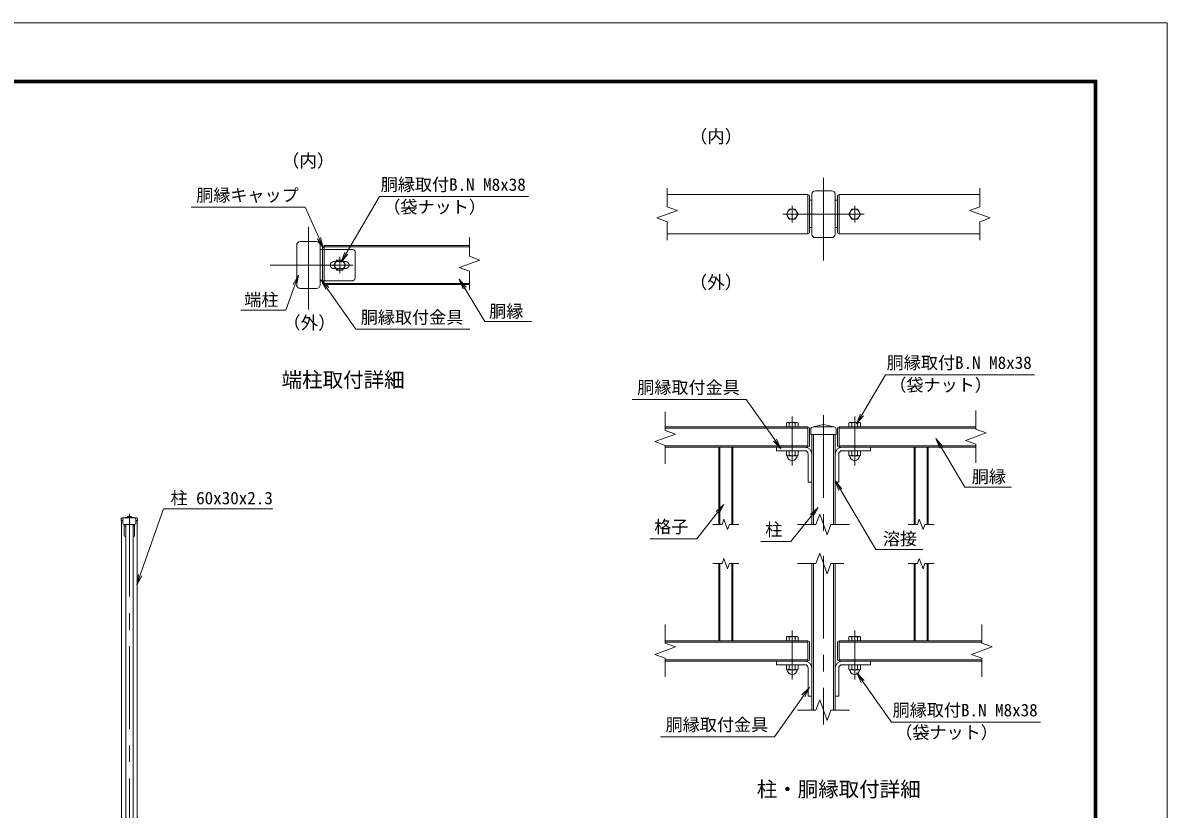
# Model space of a CAD drawing. Units: millimetres, scale not verified. Extents: x -4200 to 4200, y -2970 to 2970.
# Drawn here: x -192 to 4200, y -50 to 2970 of the extents above; entities that cross this region are included whole.
import ezdxf
from ezdxf.enums import TextEntityAlignment as Align

# ---------------------------------------------------------------- set-up
doc = ezdxf.new("R2010")
doc.units = ezdxf.units.MM
doc.header["$LTSCALE"] = 10
doc.linetypes.add('USER1', pattern=[50.8, 31.75, -6.35, 6.35, -6.35])
doc.linetypes.add('USER2', pattern=[0.375, 0.25, -0.125])
for name, color, linetype, lineweight in [('0-3_D-BMK', 2, 'USER1', 13), ('0-4_D-STR1', 1, 'Continuous', 18), ('0-5_D-TTL-TXT', 7, 'Continuous', 18), ('0-6_D-STR-DIM', 7, 'Continuous', 13), ('0-7_0', 7, 'Continuous', 18), ('0-9_D-STR3', 3, 'Continuous', 13), ('0-A_D-STR-TXT', 7, 'Continuous', 13), ('0-B_D-TTL', 7, 'Continuous', 18)]:
    doc.layers.add(name, color=color, linetype=linetype, lineweight=lineweight)
doc.styles.add('ＭＳ ゴシック', font='')
doc.styles.get('ＭＳ ゴシック').set_extended_font_data('MS Gothic')

# ---------------------------------------------------------------- blocks, each defined once
blk = doc.blocks.new('_Open')
at = {"layer": '0-7_0'}
blk.add_line((-10, 1.667), (0, 0), dxfattribs=at)
blk.add_lwpolyline([(-10, -1.667), (0, 0), (-10, 0)], dxfattribs=at)

msp = doc.modelspace()

# ---------------------------------------------------------------- linework, layer by layer
at = {"layer": '0-3_D-BMK'}
for p, q in [((2881.16, 2057.21), (2881.16, 2413.56)), ((2761.16, 2203.74), (2761.16, 2267.03)), ((3001.16, 2203.74), (3001.16, 2267.03)), ((904.31, 1869.09), (904.31, 2210.8)), ((3036.83, 2235.38), (2725.48, 2235.38)), ((1024.31, 2008.3), (1024.31, 2071.59)), ((1075.16, 2039.95), (733.45, 2039.95)), ((2761.16, 1458.74), (2761.16, 1270.63)), ((2881.16, 1463.68), (2881.16, 1013.68)), ((3001.16, 1458.74), (3001.16, 1270.63)), ((217.31, 1084.1), (217.31, -715.9)), ((2881.16, 923.68), (2881.16, 274.95)), ((2761.16, 636.74), (2761.16, 448.63)), ((3001.16, 636.74), (3001.16, 448.63))]:
    msp.add_line(p, q, dxfattribs=at)
at = {"layer": '0-4_D-STR1'}
for p, q in [((2281.16, 2310.38), (2821.16, 2310.38)), ((2821.16, 2160.38), (2821.16, 2310.38)), ((2822.66, 2309.63), (2821.16, 2309.63)), ((2827.16, 2305.13), (2827.16, 2165.63)), ((2827.16, 2289.17), (2836.16, 2289.17)), ((2836.16, 2311.58), (2836.16, 2159.18)), ((2849.96, 2325.38), (2912.36, 2325.38)), ((2926.16, 2159.18), (2926.16, 2311.58)), ((2935.16, 2289.17), (2926.16, 2289.17)), ((2935.16, 2305.13), (2935.16, 2165.63)), ((2939.66, 2309.63), (2941.16, 2309.63)), ((3481.16, 2310.38), (2941.16, 2310.38)), ((2941.16, 2160.38), (2941.16, 2310.38)), ((2281.16, 2160.38), (2821.16, 2160.38)), ((2822.66, 2161.13), (2821.16, 2161.13)), ((2827.16, 2184.17), (2836.16, 2184.17)), ((2935.16, 2184.17), (2926.16, 2184.17)), ((2939.66, 2161.13), (2941.16, 2161.13)), ((3481.16, 2160.38), (2941.16, 2160.38)), ((859.31, 2116.15), (859.31, 1963.75)), ((873.11, 2129.95), (935.51, 2129.95)), ((949.31, 1963.75), (949.31, 2116.15)), ((958.31, 2109.7), (958.31, 1970.2)), ((962.81, 2114.2), (964.31, 2114.2)), ((964.31, 2114.95), (1522.31, 2114.95)), ((2849.96, 2145.38), (2912.36, 2145.38)), ((958.31, 2099.95), (949.31, 2099.95)), ((958.31, 1979.95), (949.31, 1979.95)), ((873.11, 1949.95), (935.51, 1949.95)), ((962.81, 1965.7), (964.31, 1965.7)), ((2821.16, 1418.68), (2273.66, 1418.68)), ((2821.16, 1418.68), (2821.16, 1340.68)), ((2822.66, 1417.93), (2821.16, 1417.93)), ((2827.16, 1345.93), (2827.16, 1413.43)), ((2832.41, 1409.68), (2832.41, 1388.68)), ((2881.16, 1427.68), (2841.41, 1418.68)), ((2841.41, 1418.68), (2920.91, 1418.68)), ((2881.16, 1427.68), (2920.91, 1418.68)), ((2929.91, 1409.68), (2929.91, 1388.68)), ((2935.16, 1345.93), (2935.16, 1413.43)), ((2939.66, 1417.93), (2941.16, 1417.93)), ((2941.16, 1418.68), (3466.16, 1418.68)), ((2941.16, 1418.68), (2941.16, 1340.68)), ((2832.41, 1388.68), (2929.91, 1388.68)), ((2836.16, 1388.68), (2836.16, 1043.68)), ((2926.16, 1043.68), (2926.16, 1388.68)), ((2821.16, 1340.68), (2273.66, 1340.68)), ((2479.16, 1340.68), (2479.16, 1043.68)), ((2533.16, 1340.68), (2533.16, 1043.68)), ((2701.16, 1340.68), (2701.16, 1327.18)), ((2701.16, 1340.68), (2809.16, 1340.68)), ((2701.16, 1327.18), (2809.16, 1327.18)), ((2822.66, 1341.43), (2821.16, 1341.43)), ((2939.66, 1341.43), (2941.16, 1341.43)), ((2941.16, 1340.68), (3466.16, 1340.68)), ((3061.16, 1340.68), (2953.16, 1340.68)), ((3061.16, 1327.18), (2953.16, 1327.18)), ((3061.16, 1340.68), (3061.16, 1327.18)), ((3229.16, 1340.68), (3229.16, 1043.68)), ((3283.16, 1340.68), (3283.16, 1043.68)), ((2822.66, 1313.68), (2822.66, 1205.68)), ((2939.66, 1313.68), (2939.66, 1205.68)), ((2822.66, 1205.68), (2836.16, 1205.68)), ((2939.66, 1205.68), (2926.16, 1205.68)), ((186.06, 1066.1), (186.06, 1059.1)), ((186.06, 1059.1), (192.31, 1059.1)), ((187.31, 1059.1), (187.31, -700.9)), ((209.81, 1071.3), (189.06, 1069.1)), ((189.06, 1069.1), (209.81, 1069.1)), ((192.31, 1064.5), (192.31, 1047.7)), ((196.91, 1069.1), (237.71, 1069.1)), ((224.81, 1071.3), (245.56, 1069.1)), ((224.81, 1069.1), (245.56, 1069.1)), ((242.31, 1064.5), (242.31, 1047.7)), ((242.31, 1059.1), (248.56, 1059.1)), ((247.31, -700.9), (247.31, 1059.1)), ((248.56, 1066.1), (248.56, 1059.1)), ((196.91, 1043.1), (237.71, 1043.1)), ((197.31, 1043.1), (197.31, 1002.1)), ((197.31, 1038.6), (203.31, 1038.6)), ((203.31, 1043.1), (203.31, -304.9)), ((231.31, 1043.1), (231.31, -304.9)), ((231.31, 1038.6), (237.31, 1038.6)), ((201.31, 998.1), (203.31, 998.1)), ((231.31, 998.1), (233.31, 998.1)), ((2479.16, 893.68), (2479.16, 596.68)), ((2533.16, 893.68), (2533.16, 596.68)), ((2836.16, 893.68), (2836.16, 330.22)), ((2926.16, 330.22), (2926.16, 893.68)), ((3229.16, 893.68), (3229.16, 596.68)), ((3283.16, 893.68), (3283.16, 596.68)), ((2821.16, 596.68), (2273.66, 596.68)), ((2821.16, 596.68), (2821.16, 518.68)), ((2822.66, 595.93), (2821.16, 595.93)), ((2827.16, 523.93), (2827.16, 591.43)), ((2935.16, 523.93), (2935.16, 591.43)), ((2939.66, 595.93), (2941.16, 595.93)), ((2941.16, 596.68), (2941.16, 518.68)), ((2941.16, 596.68), (3488.66, 596.68)), ((2821.16, 518.68), (2273.66, 518.68)), ((2701.16, 518.68), (2701.16, 505.18)), ((2701.16, 518.68), (2809.16, 518.68)), ((2701.16, 505.18), (2809.16, 505.18)), ((2822.66, 519.43), (2821.16, 519.43)), ((2822.66, 491.68), (2822.66, 383.68)), ((2939.66, 519.43), (2941.16, 519.43)), ((2939.66, 491.68), (2939.66, 383.68)), ((2941.16, 518.68), (3488.66, 518.68)), ((3061.16, 518.68), (2953.16, 518.68)), ((3061.16, 505.18), (2953.16, 505.18)), ((3061.16, 518.68), (3061.16, 505.18)), ((2822.66, 383.68), (2836.16, 383.68)), ((2939.66, 383.68), (2926.16, 383.68))]:
    msp.add_line(p, q, dxfattribs=at)
at = {"layer": '0-4_D-STR1', "linetype": 'USER2'}
for p, q in [((964.31, 2110.15), (1522.31, 2110.15)), ((1072.31, 2099.95), (958.31, 2099.95)), ((1084.31, 1991.95), (1084.31, 2087.95)), ((1046.81, 2053.45), (1001.81, 2053.45)), ((1046.81, 2026.45), (1001.81, 2026.45)), ((1072.31, 1979.95), (958.31, 1979.95)), ((964.31, 1969.75), (1522.31, 1969.75)), ((2821.16, 1413.88), (2273.66, 1413.88)), ((2941.16, 1413.88), (3466.16, 1413.88)), ((2843.06, 1388.68), (2843.06, 1043.68)), ((2919.26, 1043.68), (2919.26, 1388.68)), ((2821.16, 1345.48), (2273.66, 1345.48)), ((2482.76, 1340.68), (2482.76, 1043.68)), ((2529.56, 1340.68), (2529.56, 1043.68)), ((2941.16, 1345.48), (3466.16, 1345.48)), ((3232.76, 1340.68), (3232.76, 1043.68)), ((3279.56, 1340.68), (3279.56, 1043.68)), ((2482.76, 893.68), (2482.76, 596.68)), ((2529.56, 893.68), (2529.56, 596.68)), ((2843.06, 893.68), (2843.06, 330.22)), ((2919.26, 330.22), (2919.26, 893.68)), ((3232.76, 893.68), (3232.76, 596.68)), ((3279.56, 893.68), (3279.56, 596.68)), ((2821.16, 591.88), (2273.66, 591.88)), ((2941.16, 591.88), (3488.66, 591.88)), ((2821.16, 523.48), (2273.66, 523.48)), ((2941.16, 523.48), (3488.66, 523.48))]:
    msp.add_line(p, q, dxfattribs=at)
at = {"layer": '0-4_D-STR1'}
for points in [[(964.31, 2114.95), (964.31, 1964.95), (1522.31, 1964.95)], [(197.31, 1043.1), (237.31, 1043.1), (237.31, 1002.1)]]:
    msp.add_lwpolyline(points, dxfattribs=at)
for centre, radius, start, end in [((2822.66, 2305.13), 4.5, 359.99996, 89.99996), ((2849.96, 2311.58), 13.8, 90.00002, 179.99999), ((2912.36, 2311.58), 13.8, 0, 90.00002), ((2939.66, 2305.13), 4.5, 90.00004, 180.00004), ((2822.66, 2165.63), 4.5, 269.99996, 359.99996), ((2849.96, 2159.18), 13.8, 179.99999, 270.00002), ((2912.36, 2159.18), 13.8, 270.00002, 0), ((2939.66, 2165.63), 4.5, 180.00004, 270.00004), ((873.11, 2116.15), 13.8, 90.00002, 179.99999), ((935.51, 2116.15), 13.8, 0, 90.00002), ((962.81, 2109.7), 4.5, 90.00004, 180.00004), ((873.11, 1963.75), 13.8, 179.99999, 270.00002), ((935.51, 1963.75), 13.8, 270.00002, 0), ((962.81, 1970.2), 4.5, 180.00004, 270.00004), ((2822.66, 1413.43), 4.5, 0, 90), ((2841.41, 1409.68), 9, 90, 180), ((2920.91, 1409.68), 9, 0, 90), ((2939.66, 1413.43), 4.5, 90, 180), ((2809.16, 1313.68), 27, 0, 90), ((2809.16, 1313.68), 13.5, 0, 90), ((2822.66, 1345.93), 4.5, 270, 0), ((2953.16, 1313.68), 27, 90, 180), ((2939.66, 1345.93), 4.5, 180, 270), ((2953.16, 1313.68), 13.5, 90, 180), ((189.06, 1066.1), 3, 90, 180), ((196.91, 1064.5), 4.6, 90, 180), ((237.71, 1064.5), 4.6, 0, 90), ((245.56, 1066.1), 3, 0, 90), ((196.91, 1047.7), 4.6, 180, 270), ((237.71, 1047.7), 4.6, 270, 0), ((201.31, 1002.1), 4, 180, 270), ((233.31, 1002.1), 4, 270, 0), ((2822.66, 591.43), 4.5, 0, 90), ((2939.66, 591.43), 4.5, 90, 180), ((2809.16, 491.68), 27, 0, 90), ((2809.16, 491.68), 13.5, 0, 90), ((2822.66, 523.93), 4.5, 270, 0), ((2953.16, 491.68), 27, 90, 180), ((2939.66, 523.93), 4.5, 180, 270), ((2953.16, 491.68), 13.5, 90, 180)]:
    msp.add_arc(centre, radius, start, end, dxfattribs=at)
at = {"layer": '0-4_D-STR1', "linetype": 'USER2'}
for centre, radius, start, end in [((1072.31, 2087.95), 12, 359.99999, 90), ((1001.81, 2039.95), 13.5, 90, 270), ((1046.81, 2039.95), 13.5, 270, 90), ((1072.31, 1991.95), 12, 270, 359.99999)]:
    msp.add_arc(centre, radius, start, end, dxfattribs=at)
at = {"layer": '0-6_D-STR-DIM'}
for p, q in [((2281.16, 2335.67), (2281.16, 2264.24)), ((3481.16, 2335.67), (3481.16, 2264.24)), ((2241.51, 2220.95), (2320.8, 2249.81)), ((2320.8, 2249.81), (2281.16, 2264.24)), ((3441.51, 2249.81), (3481.16, 2264.24)), ((3520.8, 2220.95), (3441.51, 2249.81)), ((2281.16, 2206.53), (2241.51, 2220.95)), ((2281.16, 2206.53), (2281.16, 2135.1)), ((3481.16, 2206.53), (3520.8, 2220.95)), ((3481.16, 2206.53), (3481.16, 2135.1)), ((1522.31, 2073.88), (1522.31, 2145.31)), ((1522.31, 2073.88), (1561.95, 2059.45)), ((1561.95, 2059.45), (1482.66, 2030.59)), ((1482.66, 2030.59), (1522.31, 2016.16)), ((1522.31, 1944.74), (1522.31, 2016.16)), ((2273.66, 1476.67), (2273.66, 1405.24)), ((3466.16, 1481.47), (3466.16, 1410.04)), ((3505.8, 1395.61), (3466.16, 1410.04)), ((2234.01, 1361.95), (2313.3, 1390.81)), ((2273.66, 1347.52), (2234.01, 1361.95)), ((2313.3, 1390.81), (2273.66, 1405.24)), ((3426.51, 1366.75), (3505.8, 1395.61)), ((3466.16, 1352.32), (3426.51, 1366.75)), ((2273.66, 1347.52), (2273.66, 1276.1)), ((3466.16, 1352.32), (3466.16, 1280.9)), ((2498.94, 1063.5), (2491.73, 1043.68)), ((2513.37, 1023.86), (2498.94, 1063.5)), ((2866.73, 1083.32), (2852.3, 1043.68)), ((2866.73, 1083.32), (2852.3, 1043.68)), ((2895.59, 1004.04), (2866.73, 1083.32)), ((2895.59, 1004.04), (2866.73, 1083.32)), ((3248.94, 1063.5), (3241.73, 1043.68)), ((3263.37, 1023.86), (3248.94, 1063.5)), ((2456.01, 1043.68), (2491.73, 1043.68)), ((2520.59, 1043.68), (2513.37, 1023.86)), ((2520.59, 1043.68), (2556.3, 1043.68)), ((2780.87, 1043.68), (2852.3, 1043.68)), ((2910.01, 1043.68), (2895.59, 1004.04)), ((2910.01, 1043.68), (2895.59, 1004.04)), ((2910.01, 1043.68), (2981.44, 1043.68)), ((3206.01, 1043.68), (3241.73, 1043.68)), ((3270.59, 1043.68), (3263.37, 1023.86)), ((3270.59, 1043.68), (3306.3, 1043.68)), ((2866.73, 933.32), (2852.3, 893.68)), ((2895.59, 854.04), (2866.73, 933.32)), ((2456.01, 893.68), (2491.73, 893.68)), ((2498.94, 913.5), (2491.73, 893.68)), ((2513.37, 873.86), (2498.94, 913.5)), ((2520.59, 893.68), (2513.37, 873.86)), ((2520.59, 893.68), (2556.3, 893.68)), ((2780.87, 893.68), (2852.3, 893.68)), ((2910.01, 893.68), (2895.59, 854.04)), ((2910.01, 893.68), (2958.94, 893.68)), ((3206.01, 893.68), (3241.73, 893.68)), ((3248.94, 913.5), (3241.73, 893.68)), ((3263.37, 873.86), (3248.94, 913.5)), ((3270.59, 893.68), (3263.37, 873.86)), ((3270.59, 893.68), (3306.3, 893.68)), ((2273.66, 659.47), (2273.66, 588.04)), ((3488.66, 659.47), (3488.66, 588.04)), ((2234.01, 544.75), (2313.3, 573.61)), ((2313.3, 573.61), (2273.66, 588.04)), ((3449.01, 544.75), (3528.3, 573.61)), ((3528.3, 573.61), (3488.66, 588.04)), ((2273.66, 530.32), (2234.01, 544.75)), ((2273.66, 530.32), (2273.66, 458.9)), ((3488.66, 530.32), (3449.01, 544.75)), ((3488.66, 530.32), (3488.66, 458.9)), ((2866.73, 369.86), (2852.3, 330.22)), ((2895.59, 290.57), (2866.73, 369.86)), ((2780.87, 330.22), (2852.3, 330.22)), ((2910.01, 330.22), (2895.59, 290.57)), ((2910.01, 330.22), (2981.44, 330.22))]:
    msp.add_line(p, q, dxfattribs=at)
at = {"layer": '0-9_D-STR3'}
for p, q in [((2738.66, 2235.41), (2749.88, 2254.85)), ((3023.66, 2235.41), (3012.43, 2254.85)), ((2772.43, 2215.91), (2783.66, 2235.35)), ((2989.88, 2215.91), (2978.66, 2235.35)), ((1013.03, 2020.47), (1001.81, 2039.92)), ((1046.81, 2039.97), (1035.58, 2059.42)), ((2738.66, 1433.44), (2741.68, 1435.18)), ((2738.66, 1418.68), (2738.66, 1433.44)), ((2738.66, 1418.68), (2783.66, 1418.68)), ((2741.68, 1435.18), (2780.64, 1435.18)), ((2749.93, 1418.68), (2749.93, 1433.44)), ((2772.38, 1418.68), (2772.38, 1433.44)), ((2783.66, 1433.44), (2780.64, 1435.18)), ((2783.66, 1418.68), (2783.66, 1433.44)), ((2978.66, 1433.44), (2981.68, 1435.18)), ((2978.66, 1418.68), (2978.66, 1433.44)), ((3023.66, 1418.68), (2978.66, 1418.68)), ((3020.64, 1435.18), (2981.68, 1435.18)), ((2989.93, 1418.68), (2989.93, 1433.44)), ((3012.38, 1418.68), (3012.38, 1433.44)), ((3023.66, 1433.44), (3020.64, 1435.18)), ((3023.66, 1418.68), (3023.66, 1433.44)), ((2738.66, 1327.18), (2738.66, 1309.43)), ((2783.66, 1327.18), (2738.66, 1327.18)), ((2749.93, 1327.18), (2749.93, 1309.43)), ((2772.38, 1327.18), (2772.38, 1309.43)), ((2783.66, 1327.18), (2783.66, 1309.43)), ((2978.66, 1327.18), (2978.66, 1309.43)), ((2978.66, 1327.18), (3023.66, 1327.18)), ((2989.93, 1327.18), (2989.93, 1309.43)), ((3012.38, 1327.18), (3012.38, 1309.43)), ((3023.66, 1327.18), (3023.66, 1309.43)), ((2738.66, 1309.43), (2741.68, 1307.68)), ((2780.64, 1307.68), (2741.68, 1307.68)), ((2783.66, 1309.43), (2780.64, 1307.68)), ((2978.66, 1309.43), (2981.68, 1307.68)), ((2981.68, 1307.68), (3020.64, 1307.68)), ((3023.66, 1309.43), (3020.64, 1307.68)), ((209.81, 1074.02), (210.82, 1074.6)), ((209.81, 1069.1), (209.81, 1074.02)), ((224.81, 1069.1), (209.81, 1069.1)), ((223.8, 1074.6), (210.82, 1074.6)), ((213.57, 1069.1), (213.57, 1074.02)), ((221.05, 1069.1), (221.05, 1074.02)), ((224.81, 1074.02), (223.8, 1074.6)), ((224.81, 1069.1), (224.81, 1074.02)), ((2738.66, 611.44), (2741.68, 613.18)), ((2738.66, 596.68), (2738.66, 611.44)), ((2738.66, 596.68), (2783.66, 596.68)), ((2741.68, 613.18), (2780.64, 613.18)), ((2749.93, 596.68), (2749.93, 611.44)), ((2772.38, 596.68), (2772.38, 611.44)), ((2783.66, 611.44), (2780.64, 613.18)), ((2783.66, 596.68), (2783.66, 611.44)), ((2978.66, 611.44), (2981.68, 613.18)), ((2978.66, 596.68), (2978.66, 611.44)), ((3023.66, 596.68), (2978.66, 596.68)), ((3020.64, 613.18), (2981.68, 613.18)), ((2989.93, 596.68), (2989.93, 611.44)), ((3012.38, 596.68), (3012.38, 611.44)), ((3023.66, 611.44), (3020.64, 613.18)), ((3023.66, 596.68), (3023.66, 611.44)), ((2738.66, 505.18), (2738.66, 487.43)), ((2783.66, 505.18), (2738.66, 505.18)), ((2738.66, 487.43), (2741.68, 485.68)), ((2780.64, 485.68), (2741.68, 485.68)), ((2749.93, 505.18), (2749.93, 487.43)), ((2772.38, 505.18), (2772.38, 487.43)), ((2783.66, 487.43), (2780.64, 485.68)), ((2783.66, 505.18), (2783.66, 487.43)), ((2978.66, 505.18), (2978.66, 487.43)), ((2978.66, 505.18), (3023.66, 505.18)), ((2978.66, 487.43), (2981.68, 485.68)), ((2981.68, 485.68), (3020.64, 485.68)), ((2989.93, 505.18), (2989.93, 487.43)), ((3012.38, 505.18), (3012.38, 487.43)), ((3023.66, 487.43), (3020.64, 485.68)), ((3023.66, 505.18), (3023.66, 487.43))]:
    msp.add_line(p, q, dxfattribs=at)
for points in [[(2749.88, 2254.85), (2772.41, 2254.87), (2783.66, 2235.35)], [(3012.43, 2254.85), (2989.91, 2254.87), (2978.66, 2235.35)], [(2738.66, 2235.41), (2749.91, 2215.9), (2772.43, 2215.91)], [(3023.66, 2235.41), (3012.41, 2215.9), (2989.88, 2215.91)], [(1035.58, 2059.42), (1013.06, 2059.43), (1001.81, 2039.92)], [(1046.81, 2039.97), (1035.56, 2020.46), (1013.03, 2020.47)]]:
    msp.add_lwpolyline(points, dxfattribs=at)
for centre in [(2761.16, 2235.38), (3001.16, 2235.38), (1024.31, 2039.95)]:
    msp.add_circle(centre, 19.48, dxfattribs=at)
for centre, radius, start, end in [((2740.98, 1411.49), 23.7, 67.81236, 88.31726), ((2761.16, 1398.2), 36.98, 72.33186, 107.66814), ((2781.33, 1411.49), 23.7, 91.68274, 112.18764), ((2980.98, 1411.49), 23.7, 67.81236, 88.31726), ((3001.16, 1398.2), 36.98, 72.33186, 107.66814), ((3021.33, 1411.49), 23.7, 91.68274, 112.18764), ((2740.98, 1331.37), 23.7, 271.68274, 292.18764), ((2761.16, 1309.22), 19.54, 184.51776, 355.48224), ((2761.16, 1344.67), 36.98, 252.33186, 287.66814), ((2781.33, 1331.37), 23.7, 247.81236, 268.31726), ((2980.98, 1331.37), 23.7, 271.68274, 292.18764), ((3001.16, 1309.22), 19.54, 184.51776, 355.48224), ((3001.16, 1344.67), 36.98, 252.33186, 287.66814), ((3021.33, 1331.37), 23.7, 247.81236, 268.31726), ((210.59, 1066.7), 7.9, 67.81236, 88.31726), ((217.31, 1062.27), 12.33, 72.33186, 107.66814), ((224.03, 1066.7), 7.9, 91.68274, 112.18764), ((2740.98, 589.49), 23.7, 67.81236, 88.31726), ((2761.16, 576.2), 36.98, 72.33186, 107.66814), ((2781.33, 589.49), 23.7, 91.68274, 112.18764), ((2980.98, 589.49), 23.7, 67.81236, 88.31726), ((3001.16, 576.2), 36.98, 72.33186, 107.66814), ((3021.33, 589.49), 23.7, 91.68274, 112.18764), ((2740.98, 509.37), 23.7, 271.68274, 292.18764), ((2761.16, 487.22), 19.54, 184.51776, 355.48224), ((2761.16, 522.67), 36.98, 252.33186, 287.66814), ((2781.33, 509.37), 23.7, 247.81236, 268.31726), ((2980.98, 509.37), 23.7, 271.68274, 292.18764), ((3001.16, 487.22), 19.54, 184.51776, 355.48224), ((3001.16, 522.67), 36.98, 252.33186, 287.66814), ((3021.33, 509.37), 23.7, 247.81236, 268.31726)]:
    msp.add_arc(centre, radius, start, end, dxfattribs=at)
at = {"layer": '0-A_D-STR-TXT'}
for points in [[(1749.18, 2302.97), (1177.31, 2302.97), (1030.69, 2053.08)], [(454.16, 2262.08), (891.92, 2262.08), (960.68, 2108.38)], [(644.38, 1866.49), (817.7, 1866.49), (865.26, 1998.83)], [(1523.5, 1793.32), (1085.73, 1793.32), (954.83, 1981.3)], [(1760.46, 1822.97), (1580.85, 1822.97), (1484.33, 1984.34)], [(3691.2, 1618.89), (3119.34, 1618.89), (3009.31, 1431.36)], [(2146.85, 1523.79), (2584.61, 1523.79), (2717, 1336.18)], [(3603.38, 1186.58), (3423.78, 1186.58), (3313.97, 1372.47)], [(3262.26, 947.89), (3082.66, 947.89), (2927.09, 1209.99)], [(767.95, 1104.4), (348.26, 1104.4), (246.18, 813.35)], [(2214.93, 989.18), (2394.54, 989.18), (2497.89, 1118.65)], [(2640.71, 978.3), (2756.4, 978.3), (2859.75, 1107.77)], [(3714.08, 284.48), (3142.21, 284.48), (3009.82, 472.09)], [(2255.74, 228.48), (2693.51, 228.48), (2825.9, 416.09)]]:
    msp.add_lwpolyline(points, dxfattribs=at)
at = {"layer": '0-B_D-TTL'}
for points in [[(-4199.84, -2969.82), (4200.16, -2969.82), (4200.16, 2970.18), (-4199.84, 2970.18)], [(-3929.84, 2750.18), (3930.16, 2750.18), (3930.16, -2749.82), (-3929.84, -2749.82)], [(-3927.34, 2747.68), (3927.66, 2747.68), (3927.66, -2747.32), (-3927.34, -2747.32)], [(-3924.84, 2745.18), (3925.16, 2745.18), (3925.16, -2744.82), (-3924.84, -2744.82)], [(-3922.34, 2742.68), (3922.66, 2742.68), (3922.66, -2742.32), (-3922.34, -2742.32)], [(-3919.84, 2740.18), (3920.16, 2740.18), (3920.16, -2739.82), (-3919.84, -2739.82)]]:
    msp.add_lwpolyline(points, close=True, dxfattribs=at)

# ---------------------------------------------------------------- block references
at = {"layer": '0-A_D-STR-TXT', "xscale": 4, "yscale": 4}
for p, rotation in [((961.5, 2106.56), 294.10173), ((1029.67, 2051.36), 239.59716), ((865.94, 2000.71), 70.23082), ((953.69, 1982.95), 124.85094), ((1483.31, 1986.05), 120.88605), ((3008.29, 1429.64), 239.59724), ((2718.15, 1334.54), 305.20887), ((3312.95, 1374.19), 120.56993), ((2926.07, 1211.71), 120.69105), ((2499.14, 1120.22), 51.40169), ((2861, 1109.34), 51.40169), ((245.52, 811.46), 250.67255), ((3008.67, 473.73), 125.20887), ((2827.05, 417.72), 54.79113)]:
    msp.add_blockref('_Open', p, dxfattribs=dict(at, rotation=rotation))

# ---------------------------------------------------------------- texts
at = {"layer": '0-5_D-TTL-TXT', "style": 'ＭＳ ゴシック'}
for s, p in [('端柱取付詳細', (801.28, 1553.2)), ('柱・胴縁取付詳細', (2624.81, -19.16))]:
    msp.add_text(s, height=57.7, dxfattribs=at).set_placement(p, align=Align.BOTTOM_LEFT)
at = {"layer": '0-A_D-STR-TXT', "style": 'ＭＳ ゴシック'}
for s, height, p in [('（内）', 49.49, (2367.42, 2494.24)), ('（内）', 49.49, (801.98, 2401.27)), ('胴縁取付B.N M8x38', 48.09, (1181.71, 2310.77)), ('胴縁キャップ', 48.09, (473.65, 2269.88)), ('（袋ナット）', 48.09, (1191.9, 2225)), ('（外）', 49.49, (2367.42, 1934.59)), ('端柱', 48.09, (657.76, 1868.66)), ('胴縁', 48.09, (1597.86, 1824.27)), ('（外）', 49.49, (806.93, 1779.08)), ('胴縁取付金具', 48.09, (1105.22, 1801.13)), ('胴縁取付B.N M8x38', 48.09, (3123.74, 1626.69)), ('胴縁取付金具', 48.09, (2166.33, 1531.6)), ('（袋ナット）', 48.09, (3133.93, 1540.92)), ('胴縁', 48.09, (3450.5, 1188.95)), ('柱 60x30x2.3', 48.09, (374.99, 1106.78)), ('格子', 48.09, (2231.67, 996.6)), ('柱', 48.09, (2657.45, 985.72)), ('溶接', 48.09, (3109.38, 950.27)), ('胴縁取付B.N M8x38', 48.09, (3146.61, 292.28)), ('胴縁取付金具', 48.09, (2275.23, 236.28)), ('（袋ナット）', 48.09, (3156.8, 206.51))]:
    msp.add_text(s, height=height, dxfattribs=at).set_placement(p, align=Align.BOTTOM_LEFT)

doc.saveas('drawing.dxf')
